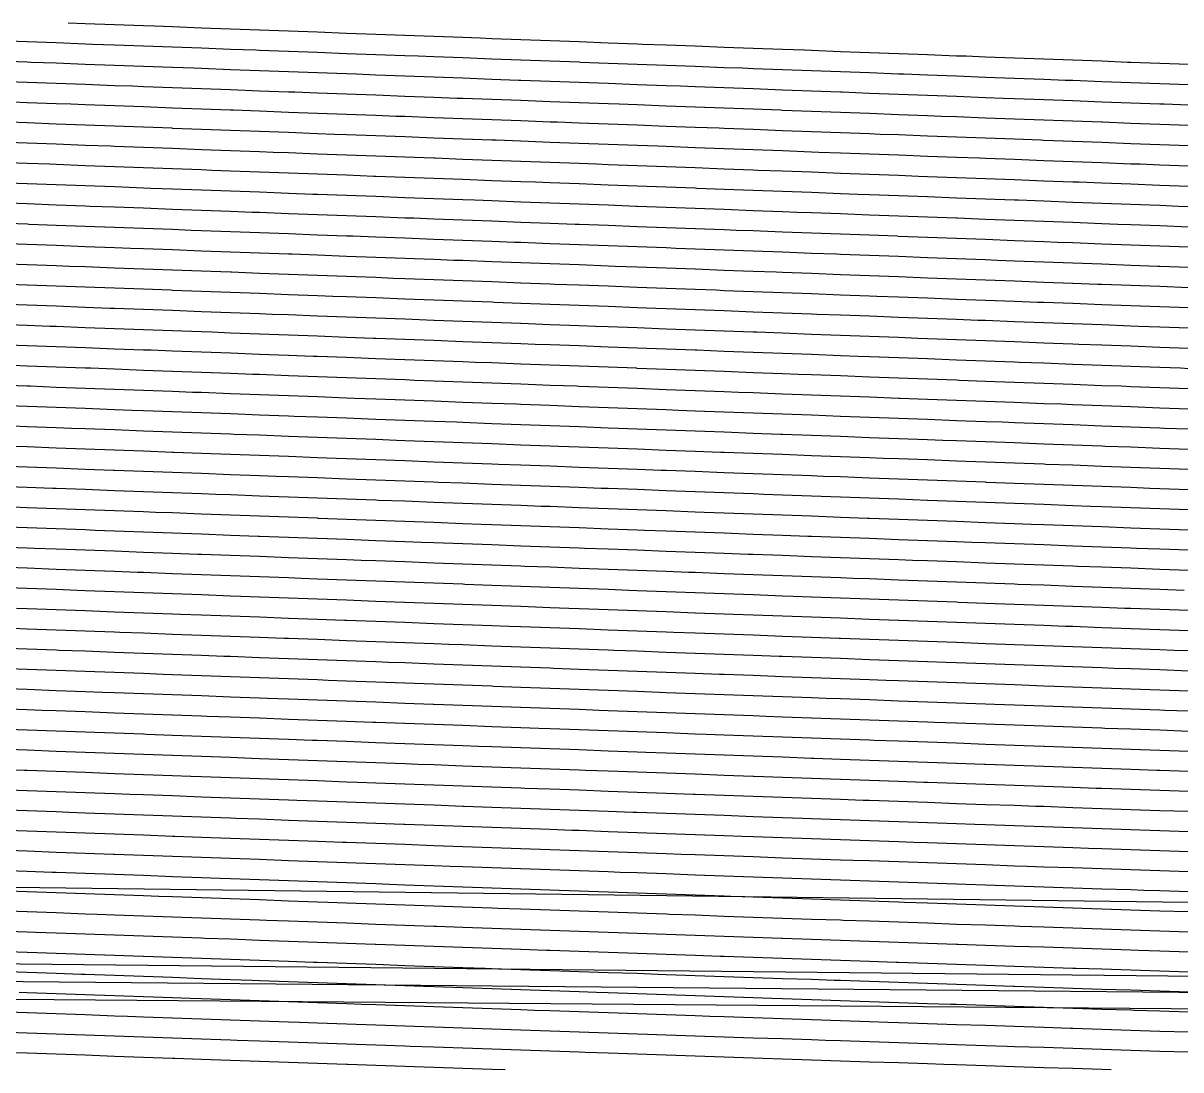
# Model space of a CAD drawing. Header units: metres. Extents: x 228 to 3387, y 31 to 162.
# Drawn here: x 467.9 to 593.9, y 32.7 to 146.7 of the extents above; entities that cross this region are included whole.
import ezdxf

# ---------------------------------------------------------------- set-up
doc = ezdxf.new("R2010")
doc.units = ezdxf.units.M
for name, color, linetype in [('Vs_1000', 7, 'Continuous'), ('Vs_1025', 7, 'Continuous'), ('Vs_1050', 7, 'Continuous'), ('Vs_1075', 7, 'Continuous'), ('Vs_1100', 7, 'Continuous'), ('Vs_1125', 7, 'Continuous'), ('Vs_1150', 7, 'Continuous'), ('Vs_1175', 7, 'Continuous'), ('Vs_1200', 7, 'Continuous'), ('Vs_1225', 7, 'Continuous'), ('Vs_1250', 7, 'Continuous'), ('Vs_1275', 7, 'Continuous'), ('Vs_1300', 7, 'Continuous'), ('Vs_1325', 7, 'Continuous'), ('Vs_1350', 7, 'Continuous'), ('Vs_1375', 7, 'Continuous'), ('Vs_1400', 7, 'Continuous'), ('Vs_1425', 7, 'Continuous'), ('Vs_1450', 7, 'Continuous'), ('Vs_1475', 7, 'Continuous'), ('Vs_1500', 7, 'Continuous'), ('Vs_1525', 7, 'Continuous'), ('Vs_1550', 7, 'Continuous'), ('Vs_1575', 7, 'Continuous'), ('Vs_1600', 7, 'Continuous'), ('Vs_1625', 7, 'Continuous'), ('Vs_1650', 7, 'Continuous'), ('Vs_1675', 7, 'Continuous'), ('Vs_1700', 7, 'Continuous'), ('Vs_1725', 7, 'Continuous'), ('Vs_1750', 7, 'Continuous'), ('Vs_475', 7, 'Continuous'), ('Vs_500', 7, 'Continuous'), ('Vs_525', 7, 'Continuous'), ('Vs_550', 7, 'Continuous'), ('Vs_575', 7, 'Continuous'), ('Vs_600', 7, 'Continuous'), ('Vs_625', 7, 'Continuous'), ('Vs_650', 7, 'Continuous'), ('Vs_675', 7, 'Continuous'), ('Vs_700', 7, 'Continuous'), ('Vs_725', 7, 'Continuous'), ('Vs_750', 7, 'Continuous'), ('Vs_775', 7, 'Continuous'), ('Vs_800', 7, 'Continuous'), ('Vs_825', 7, 'Continuous'), ('Vs_850', 7, 'Continuous'), ('Vs_875', 7, 'Continuous'), ('Vs_900', 7, 'Continuous'), ('Vs_925', 7, 'Continuous'), ('Vs_950', 7, 'Continuous'), ('Vs_975', 7, 'Continuous')]:
    doc.layers.add(name, color=color, linetype=linetype)

msp = doc.modelspace()

# ---------------------------------------------------------------- linework, layer by layer
at = {"layer": 'Vs_1000'}
msp.add_lwpolyline([(594.76, 95.86), (591.6, 95.98), (590.5, 96.02), (588.44, 96.1), (585.28, 96.21), (582.12, 96.33), (578.96, 96.44), (575.79, 96.56), (572.72, 96.67), (572.63, 96.68), (569.47, 96.79), (566.31, 96.91), (563.15, 97.03), (559.98, 97.14), (556.82, 97.26), (554.99, 97.33), (553.66, 97.38), (550.5, 97.49), (547.34, 97.61), (544.18, 97.73), (541.01, 97.84), (537.85, 97.96), (537.3, 97.98), (534.69, 98.08), (531.53, 98.19), (528.37, 98.31), (525.21, 98.43), (522.04, 98.54), (519.61, 98.63), (518.88, 98.66), (515.72, 98.78), (512.56, 98.89), (509.4, 99.01), (506.24, 99.13), (503.07, 99.24), (501.93, 99.29), (499.91, 99.36), (496.75, 99.48), (493.59, 99.59), (490.43, 99.71), (487.26, 99.83), (484.24, 99.94), (484.1, 99.94), (480.94, 100.06), (477.78, 100.18), (474.62, 100.3), (471.46, 100.41), (468.29, 100.53), (466.55, 100.59)], dxfattribs=at)
at = {"layer": 'Vs_1025'}
msp.add_lwpolyline([(594.76, 93.67), (591.6, 93.78), (588.44, 93.9), (585.28, 94.02), (584.06, 94.06), (582.12, 94.13), (578.96, 94.25), (575.79, 94.36), (572.63, 94.48), (569.47, 94.6), (566.31, 94.71), (566.25, 94.71), (563.15, 94.83), (559.98, 94.94), (556.82, 95.06), (553.66, 95.18), (550.5, 95.29), (548.5, 95.37), (547.34, 95.41), (544.18, 95.53), (541.01, 95.64), (537.85, 95.76), (534.69, 95.88), (531.53, 95.99), (530.78, 96.02), (528.37, 96.11), (525.21, 96.23), (522.04, 96.34), (518.88, 96.46), (515.72, 96.58), (513.08, 96.67), (512.56, 96.69), (509.4, 96.81), (506.24, 96.93), (503.07, 97.04), (499.91, 97.16), (496.75, 97.28), (495.38, 97.33), (493.59, 97.39), (490.43, 97.51), (487.26, 97.63), (484.1, 97.74), (480.94, 97.86), (477.78, 97.98), (477.67, 97.98), (474.62, 98.09), (471.46, 98.21), (468.29, 98.33), (465.13, 98.44)], dxfattribs=at)
at = {"layer": 'Vs_1050'}
msp.add_lwpolyline([(594.76, 91.47), (591.6, 91.59), (588.44, 91.7), (585.28, 91.82), (582.12, 91.94), (578.96, 92.05), (577.6, 92.1), (575.79, 92.17), (572.63, 92.28), (569.47, 92.4), (566.31, 92.51), (563.15, 92.63), (559.98, 92.75), (559.77, 92.75), (556.82, 92.86), (553.66, 92.98), (550.5, 93.09), (547.34, 93.21), (544.18, 93.33), (542, 93.41), (541.01, 93.44), (537.85, 93.56), (534.69, 93.68), (531.53, 93.79), (528.37, 93.91), (525.21, 94.03), (524.26, 94.06), (522.04, 94.14), (518.88, 94.26), (515.72, 94.38), (512.56, 94.49), (509.4, 94.61), (506.54, 94.71), (506.24, 94.72), (503.07, 94.84), (499.91, 94.96), (496.75, 95.07), (493.59, 95.19), (490.43, 95.31), (488.82, 95.37), (487.26, 95.42), (484.1, 95.54), (480.94, 95.66), (477.78, 95.77), (474.62, 95.89), (471.46, 96.01), (471.1, 96.02), (468.29, 96.12), (465.13, 96.24)], dxfattribs=at)
at = {"layer": 'Vs_1075'}
msp.add_lwpolyline([(594.76, 89.28), (591.6, 89.4), (589.07, 89.49), (588.44, 89.51), (585.28, 89.63), (582.12, 89.74), (578.96, 89.86), (575.79, 89.97), (572.63, 90.09), (571.13, 90.14), (569.47, 90.2), (566.31, 90.32), (563.15, 90.43), (559.98, 90.55), (556.82, 90.66), (553.66, 90.78), (553.29, 90.79), (550.5, 90.9), (547.34, 91.01), (544.18, 91.13), (541.01, 91.24), (537.85, 91.36), (535.5, 91.45), (534.69, 91.48), (531.53, 91.59), (528.37, 91.71), (525.21, 91.83), (522.04, 91.94), (518.88, 92.06), (517.73, 92.1), (515.72, 92.17), (512.56, 92.29), (509.4, 92.41), (506.24, 92.52), (503.07, 92.64), (499.99, 92.75), (499.91, 92.76), (496.75, 92.87), (493.59, 92.99), (490.43, 93.11), (487.26, 93.22), (484.1, 93.34), (482.25, 93.41), (480.94, 93.46), (477.78, 93.57), (474.62, 93.69), (471.46, 93.8), (468.29, 93.92), (465.13, 94.04)], dxfattribs=at)
at = {"layer": 'Vs_1100'}
msp.add_lwpolyline([(594.76, 87.09), (591.6, 87.2), (588.44, 87.32), (585.28, 87.43), (582.62, 87.53), (582.12, 87.55), (578.96, 87.66), (575.79, 87.78), (572.63, 87.89), (569.47, 88.01), (566.31, 88.12), (564.66, 88.18), (563.15, 88.24), (559.98, 88.35), (556.82, 88.47), (553.66, 88.58), (550.5, 88.7), (547.34, 88.81), (546.79, 88.83), (544.18, 88.93), (541.01, 89.05), (537.85, 89.16), (534.69, 89.28), (531.53, 89.39), (528.98, 89.49), (528.37, 89.51), (525.21, 89.63), (522.04, 89.74), (518.88, 89.86), (515.72, 89.97), (512.56, 90.09), (511.2, 90.14), (509.4, 90.21), (506.24, 90.32), (503.07, 90.44), (499.91, 90.56), (496.75, 90.67), (493.59, 90.79), (493.43, 90.79), (490.43, 90.9), (487.26, 91.02), (484.1, 91.14), (480.94, 91.25), (477.78, 91.37), (475.68, 91.45), (474.62, 91.49), (471.46, 91.6), (468.29, 91.72), (465.13, 91.84)], dxfattribs=at)
at = {"layer": 'Vs_1125'}
msp.add_lwpolyline([(594.26, 84.91), (591.6, 85.01), (588.44, 85.12), (585.28, 85.24), (582.12, 85.35), (578.96, 85.47), (576.15, 85.57), (575.79, 85.58), (572.63, 85.7), (569.47, 85.81), (566.31, 85.93), (563.15, 86.04), (559.98, 86.16), (558.18, 86.22), (556.82, 86.27), (553.66, 86.39), (550.5, 86.5), (547.34, 86.62), (544.18, 86.73), (541.01, 86.85), (540.29, 86.87), (537.85, 86.96), (534.69, 87.08), (531.53, 87.2), (528.37, 87.31), (525.21, 87.43), (522.46, 87.53), (522.04, 87.54), (518.88, 87.66), (515.72, 87.77), (512.56, 87.89), (509.4, 88.01), (506.24, 88.12), (504.65, 88.18), (503.07, 88.24), (499.91, 88.36), (496.75, 88.47), (493.59, 88.59), (490.43, 88.7), (487.26, 88.82), (486.87, 88.83), (484.1, 88.94), (480.94, 89.05), (477.78, 89.17), (474.62, 89.28), (471.46, 89.4), (469.1, 89.49), (468.29, 89.52), (465.13, 89.63)], dxfattribs=at)
at = {"layer": 'Vs_1150'}
msp.add_lwpolyline([(594.76, 82.71), (591.6, 82.82), (588.44, 82.93), (587.79, 82.95), (585.28, 83.04), (582.12, 83.16), (578.96, 83.27), (575.79, 83.39), (572.63, 83.5), (569.67, 83.61), (569.47, 83.62), (566.31, 83.73), (563.15, 83.84), (559.98, 83.96), (556.82, 84.07), (553.66, 84.19), (551.68, 84.26), (550.5, 84.3), (547.34, 84.42), (544.18, 84.53), (541.01, 84.65), (537.85, 84.77), (534.69, 84.88), (533.78, 84.91), (531.53, 85), (528.37, 85.11), (525.21, 85.23), (522.04, 85.34), (518.88, 85.46), (515.92, 85.57), (515.72, 85.58), (512.56, 85.69), (509.4, 85.81), (506.24, 85.92), (503.07, 86.04), (499.91, 86.15), (498.1, 86.22), (496.75, 86.27), (493.59, 86.39), (490.43, 86.5), (487.26, 86.62), (484.1, 86.73), (480.94, 86.85), (480.3, 86.87), (477.78, 86.97), (474.62, 87.08), (471.46, 87.2), (468.29, 87.32), (465.13, 87.43)], dxfattribs=at)
at = {"layer": 'Vs_1175'}
msp.add_lwpolyline([(594.76, 80.51), (591.6, 80.63), (588.44, 80.74), (585.28, 80.85), (582.12, 80.97), (581.31, 80.99), (578.96, 81.08), (575.79, 81.19), (572.63, 81.31), (569.47, 81.42), (566.31, 81.54), (563.18, 81.65), (563.15, 81.65), (559.98, 81.76), (556.82, 81.88), (553.66, 81.99), (550.5, 82.11), (547.34, 82.22), (545.18, 82.3), (544.18, 82.34), (541.01, 82.45), (537.85, 82.57), (534.69, 82.68), (531.53, 82.8), (528.37, 82.91), (527.25, 82.95), (525.21, 83.03), (522.04, 83.15), (518.88, 83.26), (515.72, 83.38), (512.56, 83.49), (509.4, 83.61), (509.38, 83.61), (506.24, 83.72), (503.07, 83.84), (499.91, 83.95), (496.75, 84.07), (493.59, 84.19), (491.54, 84.26), (490.43, 84.3), (487.26, 84.42), (484.1, 84.53), (480.94, 84.65), (477.78, 84.77), (474.62, 84.88), (473.72, 84.91), (471.46, 85), (468.29, 85.11), (465.13, 85.23)], dxfattribs=at)
at = {"layer": 'Vs_1200'}
msp.add_lwpolyline([(594.76, 78.32), (593.14, 78.38), (591.6, 78.44), (588.44, 78.55), (585.28, 78.66), (582.12, 78.77), (578.96, 78.89), (575.79, 79), (574.81, 79.04), (572.63, 79.11), (569.47, 79.23), (566.31, 79.34), (563.15, 79.45), (559.98, 79.57), (556.82, 79.68), (556.68, 79.69), (553.66, 79.8), (550.5, 79.91), (547.34, 80.03), (544.18, 80.14), (541.01, 80.26), (538.66, 80.34), (537.85, 80.37), (534.69, 80.49), (531.53, 80.6), (528.37, 80.72), (525.21, 80.83), (522.04, 80.95), (520.72, 80.99), (518.88, 81.06), (515.72, 81.18), (512.56, 81.29), (509.4, 81.41), (506.24, 81.52), (503.07, 81.64), (502.83, 81.65), (499.91, 81.75), (496.75, 81.87), (493.59, 81.99), (490.43, 82.1), (487.26, 82.22), (484.97, 82.3), (484.1, 82.33), (480.94, 82.45), (477.78, 82.56), (474.62, 82.68), (471.46, 82.8), (468.29, 82.91), (467.13, 82.95)], dxfattribs=at)
at = {"layer": 'Vs_1225'}
msp.add_lwpolyline([(594.76, 76.13), (591.6, 76.25), (588.44, 76.36), (586.63, 76.42), (585.28, 76.47), (582.12, 76.58), (578.96, 76.69), (575.79, 76.81), (572.63, 76.92), (569.47, 77.03), (568.31, 77.08), (566.31, 77.15), (563.15, 77.26), (559.98, 77.37), (556.82, 77.49), (553.66, 77.6), (550.5, 77.72), (550.17, 77.73), (547.34, 77.83), (544.18, 77.95), (541.01, 78.06), (537.85, 78.17), (534.69, 78.29), (532.14, 78.38), (531.53, 78.4), (528.37, 78.52), (525.21, 78.63), (522.04, 78.75), (518.88, 78.86), (515.72, 78.98), (514.18, 79.04), (512.56, 79.09), (509.4, 79.21), (506.24, 79.32), (503.07, 79.44), (499.91, 79.56), (496.75, 79.67), (496.26, 79.69), (493.59, 79.79), (490.43, 79.9), (487.26, 80.02), (484.1, 80.13), (480.94, 80.25), (478.38, 80.34), (477.78, 80.36), (474.62, 80.48), (471.46, 80.6), (468.29, 80.71), (465.13, 80.83)], dxfattribs=at)
at = {"layer": 'Vs_1250'}
msp.add_lwpolyline([(594.76, 73.95), (591.6, 74.06), (588.44, 74.17), (585.28, 74.28), (582.12, 74.39), (580.12, 74.46), (578.96, 74.5), (575.79, 74.62), (572.63, 74.73), (569.47, 74.84), (566.31, 74.95), (563.15, 75.07), (561.8, 75.12), (559.98, 75.18), (556.82, 75.29), (553.66, 75.41), (550.5, 75.52), (547.34, 75.64), (544.18, 75.75), (543.65, 75.77), (541.01, 75.86), (537.85, 75.98), (534.69, 76.09), (531.53, 76.21), (528.37, 76.32), (525.6, 76.42), (525.21, 76.44), (522.04, 76.55), (518.88, 76.67), (515.72, 76.78), (512.56, 76.9), (509.4, 77.01), (507.62, 77.08), (506.24, 77.13), (503.07, 77.24), (499.91, 77.36), (496.75, 77.47), (493.59, 77.59), (490.43, 77.7), (489.69, 77.73), (487.26, 77.82), (484.1, 77.93), (480.94, 78.05), (477.78, 78.16), (474.62, 78.28), (471.79, 78.38), (471.46, 78.39), (468.29, 78.51), (465.13, 78.63)], dxfattribs=at)
at = {"layer": 'Vs_1275'}
msp.add_lwpolyline([(594.76, 71.76), (592.14, 71.85), (591.6, 71.87), (588.44, 71.98), (585.28, 72.09), (582.12, 72.2), (578.96, 72.31), (575.79, 72.42), (573.59, 72.5), (572.63, 72.54), (569.47, 72.65), (566.31, 72.76), (563.15, 72.87), (559.98, 72.99), (556.82, 73.1), (555.28, 73.16), (553.66, 73.21), (550.5, 73.33), (547.34, 73.44), (544.18, 73.55), (541.01, 73.67), (537.85, 73.78), (537.11, 73.81), (534.69, 73.9), (531.53, 74.01), (528.37, 74.12), (525.21, 74.24), (522.04, 74.35), (519.05, 74.46), (518.88, 74.47), (515.72, 74.58), (512.56, 74.7), (509.4, 74.81), (506.24, 74.93), (503.07, 75.04), (501.05, 75.12), (499.91, 75.16), (496.75, 75.27), (493.59, 75.39), (490.43, 75.5), (487.26, 75.62), (484.1, 75.73), (483.1, 75.77), (480.94, 75.85), (477.78, 75.96), (474.62, 76.08), (471.46, 76.19), (468.29, 76.31), (465.19, 76.42)], dxfattribs=at)
at = {"layer": 'Vs_1300'}
msp.add_lwpolyline([(594.76, 69.57), (591.6, 69.68), (588.44, 69.79), (585.59, 69.89), (585.28, 69.9), (582.12, 70.01), (578.96, 70.12), (575.79, 70.23), (572.63, 70.35), (569.47, 70.46), (567.06, 70.54), (566.31, 70.57), (563.15, 70.68), (559.98, 70.79), (556.82, 70.91), (553.66, 71.02), (550.5, 71.13), (548.74, 71.2), (547.34, 71.25), (544.18, 71.36), (541.01, 71.47), (537.85, 71.59), (534.69, 71.7), (531.53, 71.81), (530.56, 71.85), (528.37, 71.93), (525.21, 72.04), (522.04, 72.16), (518.88, 72.27), (515.72, 72.39), (512.56, 72.5), (512.48, 72.5), (509.4, 72.61), (506.24, 72.73), (503.07, 72.84), (499.91, 72.96), (496.75, 73.07), (494.47, 73.16), (493.59, 73.19), (490.43, 73.3), (487.26, 73.42), (484.1, 73.53), (480.94, 73.65), (477.78, 73.76), (476.5, 73.81), (474.62, 73.88), (471.46, 73.99), (468.29, 74.11), (465.13, 74.22)], dxfattribs=at)
at = {"layer": 'Vs_1325'}
msp.add_lwpolyline([(594.76, 67.38), (591.6, 67.49), (588.44, 67.6), (585.28, 67.71), (582.12, 67.82), (579.04, 67.93), (578.96, 67.93), (575.79, 68.04), (572.63, 68.15), (569.47, 68.27), (566.31, 68.38), (563.15, 68.49), (560.51, 68.58), (559.98, 68.6), (556.82, 68.71), (553.66, 68.83), (550.5, 68.94), (547.34, 69.05), (544.18, 69.17), (542.19, 69.24), (541.01, 69.28), (537.85, 69.39), (534.69, 69.51), (531.53, 69.62), (528.37, 69.73), (525.21, 69.85), (524, 69.89), (522.04, 69.96), (518.88, 70.07), (515.72, 70.19), (512.56, 70.3), (509.4, 70.42), (506.24, 70.53), (505.91, 70.54), (503.07, 70.65), (499.91, 70.76), (496.75, 70.87), (493.59, 70.99), (490.43, 71.1), (487.88, 71.2), (487.26, 71.22), (484.1, 71.33), (480.94, 71.45), (477.78, 71.56), (474.62, 71.68), (471.46, 71.79), (469.89, 71.85), (468.29, 71.91), (465.13, 72.02)], dxfattribs=at)
at = {"layer": 'Vs_1350'}
msp.add_lwpolyline([(594.76, 65.2), (591.6, 65.31), (591.27, 65.32), (588.44, 65.41), (585.28, 65.52), (582.12, 65.63), (578.96, 65.74), (575.79, 65.85), (572.63, 65.96), (572.47, 65.97), (569.47, 66.08), (566.31, 66.19), (563.15, 66.3), (559.98, 66.41), (556.82, 66.52), (553.96, 66.62), (553.66, 66.63), (550.5, 66.75), (547.34, 66.86), (544.18, 66.97), (541.01, 67.08), (537.85, 67.2), (535.63, 67.28), (534.69, 67.31), (531.53, 67.42), (528.37, 67.54), (525.21, 67.65), (522.04, 67.76), (518.88, 67.88), (517.43, 67.93), (515.72, 67.99), (512.56, 68.11), (509.4, 68.22), (506.24, 68.33), (503.07, 68.45), (499.91, 68.56), (499.32, 68.58), (496.75, 68.68), (493.59, 68.79), (490.43, 68.9), (487.26, 69.02), (484.1, 69.13), (481.27, 69.24), (480.94, 69.25), (477.78, 69.36), (474.62, 69.48), (471.46, 69.59), (468.29, 69.71), (465.13, 69.82)], dxfattribs=at)
at = {"layer": 'Vs_1375'}
msp.add_lwpolyline([(594.76, 63.01), (591.6, 63.12), (588.44, 63.23), (585.28, 63.34), (584.67, 63.36), (582.12, 63.44), (578.96, 63.55), (575.79, 63.66), (572.63, 63.77), (569.47, 63.88), (566.31, 64), (565.9, 64.01), (563.15, 64.11), (559.98, 64.22), (556.82, 64.33), (553.66, 64.44), (550.5, 64.55), (547.39, 64.66), (547.34, 64.67), (544.18, 64.78), (541.01, 64.89), (537.85, 65), (534.69, 65.12), (531.53, 65.23), (529.06, 65.32), (528.37, 65.34), (525.21, 65.45), (522.04, 65.57), (518.88, 65.68), (515.72, 65.79), (512.56, 65.91), (510.84, 65.97), (509.4, 66.02), (506.24, 66.14), (503.07, 66.25), (499.91, 66.36), (496.75, 66.48), (493.59, 66.59), (492.72, 66.62), (490.43, 66.71), (487.26, 66.82), (484.1, 66.93), (480.94, 67.05), (477.78, 67.16), (474.65, 67.28), (474.62, 67.28), (471.46, 67.39), (468.29, 67.51), (465.13, 67.62)], dxfattribs=at)
at = {"layer": 'Vs_1400'}
msp.add_lwpolyline([(594.76, 60.83), (591.6, 60.93), (588.44, 61.04), (585.28, 61.15), (582.12, 61.26), (578.96, 61.37), (578.06, 61.4), (575.79, 61.48), (572.63, 61.58), (569.47, 61.69), (566.31, 61.81), (563.15, 61.92), (559.98, 62.03), (559.31, 62.05), (556.82, 62.14), (553.66, 62.25), (550.5, 62.36), (547.34, 62.47), (544.18, 62.58), (541.01, 62.7), (540.81, 62.7), (537.85, 62.81), (534.69, 62.92), (531.53, 63.03), (528.37, 63.15), (525.21, 63.26), (522.47, 63.36), (522.04, 63.37), (518.88, 63.48), (515.72, 63.6), (512.56, 63.71), (509.4, 63.82), (506.24, 63.94), (504.24, 64.01), (503.07, 64.05), (499.91, 64.17), (496.75, 64.28), (493.59, 64.39), (490.43, 64.51), (487.26, 64.62), (486.1, 64.66), (484.1, 64.74), (480.94, 64.85), (477.78, 64.96), (474.62, 65.08), (471.46, 65.19), (468.29, 65.31), (468.01, 65.32), (465.13, 65.42)], dxfattribs=at)
at = {"layer": 'Vs_1425'}
msp.add_lwpolyline([(594.76, 58.64), (591.6, 58.75), (590.51, 58.78), (588.44, 58.85), (585.28, 58.96), (582.12, 59.07), (578.96, 59.18), (575.79, 59.29), (572.63, 59.4), (571.44, 59.44), (569.47, 59.51), (566.31, 59.62), (563.15, 59.73), (559.98, 59.84), (556.82, 59.95), (553.66, 60.06), (552.71, 60.09), (550.5, 60.17), (547.34, 60.28), (544.18, 60.39), (541.01, 60.5), (537.85, 60.61), (534.69, 60.73), (534.21, 60.74), (531.53, 60.84), (528.37, 60.95), (525.21, 61.06), (522.04, 61.18), (518.88, 61.29), (515.86, 61.4), (515.72, 61.4), (512.56, 61.52), (509.4, 61.63), (506.24, 61.74), (503.07, 61.85), (499.91, 61.97), (497.63, 62.05), (496.75, 62.08), (493.59, 62.2), (490.43, 62.31), (487.26, 62.42), (484.1, 62.54), (480.94, 62.65), (479.47, 62.7), (477.78, 62.76), (474.62, 62.88), (471.46, 62.99), (468.29, 63.11), (465.13, 63.22)], dxfattribs=at)
at = {"layer": 'Vs_1450'}
msp.add_lwpolyline([(594.76, 56.46), (591.6, 56.56), (588.44, 56.67), (585.28, 56.78), (583.84, 56.82), (582.12, 56.88), (578.96, 56.99), (575.79, 57.1), (572.63, 57.21), (569.47, 57.32), (566.31, 57.43), (564.82, 57.48), (563.15, 57.54), (559.98, 57.65), (556.82, 57.76), (553.66, 57.87), (550.5, 57.98), (547.34, 58.09), (546.1, 58.13), (544.18, 58.2), (541.01, 58.31), (537.85, 58.42), (534.69, 58.53), (531.53, 58.64), (528.37, 58.76), (527.6, 58.78), (525.21, 58.87), (522.04, 58.98), (518.88, 59.09), (515.72, 59.21), (512.56, 59.32), (509.4, 59.43), (509.25, 59.44), (506.24, 59.54), (503.07, 59.66), (499.91, 59.77), (496.75, 59.88), (493.59, 60), (491, 60.09), (490.43, 60.11), (487.26, 60.22), (484.1, 60.34), (480.94, 60.45), (477.78, 60.57), (474.62, 60.68), (472.82, 60.74), (471.46, 60.79), (468.29, 60.91), (465.13, 61.02)], dxfattribs=at)
at = {"layer": 'Vs_1475'}
msp.add_lwpolyline([(594.76, 54.27), (591.6, 54.38), (588.44, 54.48), (585.28, 54.59), (582.12, 54.7), (578.96, 54.8), (577.17, 54.86), (575.79, 54.91), (572.63, 55.02), (569.47, 55.13), (566.31, 55.24), (563.15, 55.35), (559.98, 55.46), (558.18, 55.52), (556.82, 55.56), (553.66, 55.67), (550.5, 55.78), (547.34, 55.9), (544.18, 56.01), (541.01, 56.12), (539.48, 56.17), (537.85, 56.23), (534.69, 56.34), (531.53, 56.45), (528.37, 56.56), (525.21, 56.67), (522.04, 56.79), (520.98, 56.82), (518.88, 56.9), (515.72, 57.01), (512.56, 57.12), (509.4, 57.24), (506.24, 57.35), (503.07, 57.46), (502.62, 57.48), (499.91, 57.57), (496.75, 57.69), (493.59, 57.8), (490.43, 57.91), (487.26, 58.03), (484.35, 58.13), (484.1, 58.14), (480.94, 58.25), (477.78, 58.37), (474.62, 58.48), (471.46, 58.59), (468.29, 58.71), (466.15, 58.78)], dxfattribs=at)
at = {"layer": 'Vs_1500'}
msp.add_lwpolyline([(594.76, 52.09), (591.6, 52.19), (589.85, 52.25), (588.44, 52.3), (585.28, 52.4), (582.12, 52.51), (578.96, 52.62), (575.79, 52.72), (572.63, 52.83), (570.49, 52.9), (569.47, 52.94), (566.31, 53.05), (563.15, 53.16), (559.98, 53.27), (556.82, 53.37), (553.66, 53.48), (551.54, 53.56), (550.5, 53.59), (547.34, 53.7), (544.18, 53.81), (541.01, 53.92), (537.85, 54.04), (534.69, 54.15), (532.85, 54.21), (531.53, 54.26), (528.37, 54.37), (525.21, 54.48), (522.04, 54.59), (518.88, 54.7), (515.72, 54.82), (514.34, 54.86), (512.56, 54.93), (509.4, 55.04), (506.24, 55.15), (503.07, 55.26), (499.91, 55.38), (496.75, 55.49), (495.97, 55.52), (493.59, 55.6), (490.43, 55.72), (487.26, 55.83), (484.1, 55.94), (480.94, 56.05), (477.78, 56.17), (477.69, 56.17), (474.62, 56.28), (471.46, 56.39), (468.29, 56.51), (465.13, 56.62)], dxfattribs=at)
at = {"layer": 'Vs_1525'}
msp.add_lwpolyline([(594.76, 49.91), (591.6, 50.01), (588.44, 50.11), (585.28, 50.22), (583.11, 50.29), (582.12, 50.32), (578.96, 50.43), (575.79, 50.54), (572.63, 50.64), (569.47, 50.75), (566.31, 50.86), (563.81, 50.94), (563.15, 50.97), (559.98, 51.08), (556.82, 51.18), (553.66, 51.29), (550.5, 51.4), (547.34, 51.51), (544.88, 51.6), (544.18, 51.62), (541.01, 51.73), (537.85, 51.84), (534.69, 51.95), (531.53, 52.06), (528.37, 52.18), (526.2, 52.25), (525.21, 52.29), (522.04, 52.4), (518.88, 52.51), (515.72, 52.62), (512.56, 52.73), (509.4, 52.84), (507.69, 52.9), (506.24, 52.96), (503.07, 53.07), (499.91, 53.18), (496.75, 53.29), (493.59, 53.41), (490.43, 53.52), (489.3, 53.56), (487.26, 53.63), (484.1, 53.74), (480.94, 53.86), (477.78, 53.97), (474.62, 54.08), (471.46, 54.19), (471, 54.21), (468.29, 54.31), (465.13, 54.42)], dxfattribs=at)
at = {"layer": 'Vs_1550'}
msp.add_lwpolyline([(594.76, 47.72), (591.6, 47.83), (588.44, 47.93), (585.28, 48.03), (582.12, 48.14), (578.96, 48.24), (576.37, 48.33), (575.79, 48.35), (572.63, 48.46), (569.47, 48.56), (566.31, 48.67), (563.15, 48.78), (559.98, 48.89), (557.12, 48.98), (556.82, 49), (553.66, 49.1), (550.5, 49.21), (547.34, 49.32), (544.18, 49.43), (541.01, 49.54), (538.22, 49.64), (537.85, 49.65), (534.69, 49.76), (531.53, 49.87), (528.37, 49.98), (525.21, 50.09), (522.04, 50.2), (519.54, 50.29), (518.88, 50.31), (515.72, 50.43), (512.56, 50.54), (509.4, 50.65), (506.24, 50.76), (503.07, 50.87), (501.02, 50.94), (499.91, 50.98), (496.75, 51.1), (493.59, 51.21), (490.43, 51.32), (487.26, 51.43), (484.1, 51.55), (482.62, 51.6), (480.94, 51.66), (477.78, 51.77), (474.62, 51.88), (471.46, 52), (468.29, 52.11), (465.13, 52.22)], dxfattribs=at)
at = {"layer": 'Vs_1575'}
msp.add_lwpolyline([(594.76, 45.54), (591.6, 45.64), (589.28, 45.72), (588.44, 45.75), (585.28, 45.85), (582.12, 45.95), (578.96, 46.06), (575.79, 46.16), (572.63, 46.27), (569.62, 46.37), (569.47, 46.38), (566.31, 46.48), (563.15, 46.59), (559.98, 46.7), (556.82, 46.81), (553.66, 46.91), (550.5, 47.02), (550.43, 47.03), (547.34, 47.13), (544.18, 47.24), (541.01, 47.35), (537.85, 47.46), (534.69, 47.57), (531.54, 47.68), (531.53, 47.68), (528.37, 47.79), (525.21, 47.9), (522.04, 48.01), (518.88, 48.12), (515.72, 48.23), (512.86, 48.33), (512.56, 48.34), (509.4, 48.45), (506.24, 48.56), (503.07, 48.68), (499.91, 48.79), (496.75, 48.9), (494.34, 48.98), (493.59, 49.01), (490.43, 49.12), (487.26, 49.24), (484.1, 49.35), (480.94, 49.46), (477.78, 49.57), (475.92, 49.64), (474.62, 49.68), (471.46, 49.8), (468.29, 49.91), (465.13, 50.02)], dxfattribs=at)
at = {"layer": 'Vs_1600'}
for points in [[(228, 55.65), (1154.75, 43.81)], [(594.76, 43.36), (591.6, 43.46), (588.44, 43.56), (585.28, 43.67), (582.46, 43.76), (582.12, 43.77), (578.96, 43.87), (575.79, 43.98), (572.63, 44.08), (569.47, 44.19), (566.31, 44.3), (563.15, 44.4), (562.88, 44.41), (559.98, 44.51), (556.82, 44.62), (553.66, 44.72), (550.5, 44.83), (547.34, 44.94), (544.18, 45.05), (543.72, 45.07), (541.01, 45.16), (537.85, 45.27), (534.69, 45.38), (531.53, 45.49), (528.37, 45.6), (525.21, 45.71), (524.84, 45.72), (522.04, 45.82), (518.88, 45.93), (515.72, 46.04), (512.56, 46.15), (509.4, 46.26), (506.24, 46.37), (506.17, 46.37), (503.07, 46.48), (499.91, 46.59), (496.75, 46.7), (493.59, 46.81), (490.43, 46.93), (487.64, 47.03), (487.26, 47.04), (484.1, 47.15), (480.94, 47.26), (477.78, 47.37), (474.62, 47.49), (471.46, 47.6), (469.2, 47.68), (468.29, 47.71), (465.13, 47.82)]]:
    msp.add_lwpolyline(points, dxfattribs=at)
at = {"layer": 'Vs_1625'}
msp.add_lwpolyline([(594.76, 41.18), (591.6, 41.28), (588.44, 41.38), (585.28, 41.48), (582.12, 41.59), (578.96, 41.69), (575.79, 41.79), (575.64, 41.8), (572.63, 41.9), (569.47, 42), (566.31, 42.11), (563.15, 42.22), (559.98, 42.32), (556.82, 42.43), (556.13, 42.45), (553.66, 42.54), (550.5, 42.64), (547.34, 42.75), (544.18, 42.86), (541.01, 42.97), (537.85, 43.08), (537, 43.11), (534.69, 43.19), (531.53, 43.29), (528.37, 43.4), (525.21, 43.51), (522.04, 43.62), (518.88, 43.73), (518.14, 43.76), (515.72, 43.84), (512.56, 43.95), (509.4, 44.06), (506.24, 44.17), (503.07, 44.29), (499.91, 44.4), (499.46, 44.41), (496.75, 44.51), (493.59, 44.62), (490.43, 44.73), (487.26, 44.84), (484.1, 44.95), (480.94, 45.06), (480.91, 45.07), (477.78, 45.18), (474.62, 45.29), (471.46, 45.4), (468.29, 45.51), (465.13, 45.62)], dxfattribs=at)
at = {"layer": 'Vs_1650'}
msp.add_lwpolyline([(594.76, 39), (591.6, 39.1), (588.79, 39.19), (588.44, 39.2), (585.28, 39.3), (582.12, 39.4), (578.96, 39.51), (575.79, 39.61), (572.63, 39.71), (569.47, 39.82), (568.82, 39.84), (566.31, 39.92), (563.15, 40.03), (559.98, 40.13), (556.82, 40.24), (553.66, 40.35), (550.5, 40.45), (549.37, 40.49), (547.34, 40.56), (544.18, 40.67), (541.01, 40.78), (537.85, 40.89), (534.69, 40.99), (531.53, 41.1), (530.27, 41.15), (528.37, 41.21), (525.21, 41.32), (522.04, 41.43), (518.88, 41.54), (515.72, 41.65), (512.56, 41.76), (511.42, 41.8), (509.4, 41.87), (506.24, 41.98), (503.07, 42.09), (499.91, 42.2), (496.75, 42.31), (493.59, 42.42), (492.73, 42.45), (490.43, 42.53), (487.26, 42.64), (484.1, 42.76), (480.94, 42.87), (477.78, 42.98), (474.62, 43.09), (474.17, 43.11), (471.46, 43.2), (468.29, 43.31), (465.13, 43.42)], dxfattribs=at)
at = {"layer": 'Vs_1675'}
msp.add_lwpolyline([(594.76, 36.81), (591.6, 36.91), (588.44, 37.01), (585.28, 37.12), (582.12, 37.22), (581.88, 37.23), (578.96, 37.32), (575.79, 37.42), (572.63, 37.53), (569.47, 37.63), (566.31, 37.74), (563.15, 37.84), (562, 37.88), (559.98, 37.95), (556.82, 38.05), (553.66, 38.16), (550.5, 38.27), (547.34, 38.37), (544.18, 38.48), (542.6, 38.53), (541.01, 38.59), (537.85, 38.69), (534.69, 38.8), (531.53, 38.91), (528.37, 39.02), (525.21, 39.13), (523.53, 39.19), (522.04, 39.24), (518.88, 39.35), (515.72, 39.46), (512.56, 39.57), (509.4, 39.67), (506.24, 39.78), (504.68, 39.84), (503.07, 39.9), (499.91, 40.01), (496.75, 40.12), (493.59, 40.23), (490.43, 40.34), (487.26, 40.45), (485.99, 40.49), (484.1, 40.56), (480.94, 40.67), (477.78, 40.78), (474.62, 40.89), (471.46, 41), (468.29, 41.11), (467.41, 41.15)], dxfattribs=at)
at = {"layer": 'Vs_1700'}
for points in [[(228, 46.77), (1245.04, 36.13)], [(594.76, 34.63), (591.6, 34.73), (588.44, 34.83), (585.28, 34.93), (582.12, 35.04), (578.96, 35.14), (575.79, 35.24), (574.97, 35.27), (572.63, 35.34), (569.47, 35.45), (566.31, 35.55), (563.15, 35.65), (559.98, 35.76), (556.82, 35.86), (555.19, 35.92), (553.66, 35.97), (550.5, 36.08), (547.34, 36.18), (544.18, 36.29), (541.01, 36.4), (537.85, 36.5), (535.83, 36.57), (534.69, 36.61), (531.53, 36.72), (528.37, 36.83), (525.21, 36.94), (522.04, 37.04), (518.88, 37.15), (516.77, 37.23), (515.72, 37.26), (512.56, 37.37), (509.4, 37.48), (506.24, 37.59), (503.07, 37.7), (499.91, 37.81), (497.92, 37.88), (496.75, 37.92), (493.59, 38.03), (490.43, 38.14), (487.26, 38.25), (484.1, 38.36), (480.94, 38.47), (479.22, 38.53), (477.78, 38.58), (474.62, 38.69), (471.46, 38.81), (468.29, 38.92), (465.13, 39.03)]]:
    msp.add_lwpolyline(points, dxfattribs=at)
at = {"layer": 'Vs_1725'}
for points in [[(228, 44.54), (1301.34, 34.63)], [(586.3, 32.72), (585.28, 32.75), (582.12, 32.85), (578.96, 32.95), (575.79, 33.06), (572.63, 33.16), (569.47, 33.26), (568.08, 33.31), (566.31, 33.36), (563.15, 33.47), (559.98, 33.57), (556.82, 33.68), (553.66, 33.78), (550.5, 33.89), (548.36, 33.96), (547.34, 33.99), (544.18, 34.1), (541.01, 34.21), (537.85, 34.31), (534.69, 34.42), (531.53, 34.53), (529.04, 34.61), (528.37, 34.64), (525.21, 34.74), (522.04, 34.85), (518.88, 34.96), (515.72, 35.07), (512.56, 35.18), (510, 35.27), (509.4, 35.29), (506.24, 35.4), (503.07, 35.51), (499.91, 35.62), (496.75, 35.72), (493.59, 35.83), (491.15, 35.92), (490.43, 35.94), (487.26, 36.05), (484.1, 36.17), (480.94, 36.28), (477.78, 36.39), (474.62, 36.5), (472.43, 36.57), (471.46, 36.61), (468.29, 36.72), (465.13, 36.83)]]:
    msp.add_lwpolyline(points, dxfattribs=at)
at = {"layer": 'Vs_1750'}
for points in [[(228, 42.32), (1376.52, 33.09)], [(520.32, 32.72), (518.88, 32.77), (515.72, 32.88), (512.56, 32.98), (509.4, 33.09), (506.24, 33.2), (503.21, 33.31), (503.07, 33.31), (499.91, 33.42), (496.75, 33.53), (493.59, 33.64), (490.43, 33.75), (487.26, 33.86), (484.35, 33.96), (484.1, 33.97), (480.94, 34.08), (477.78, 34.19), (474.62, 34.3), (471.46, 34.41), (468.29, 34.52), (465.63, 34.61)]]:
    msp.add_lwpolyline(points, dxfattribs=at)
at = {"layer": 'Vs_475'}
msp.add_lwpolyline([(594.76, 142.15), (591.6, 142.27), (588.44, 142.39), (588.09, 142.4), (585.28, 142.51), (582.12, 142.62), (578.96, 142.74), (575.79, 142.86), (572.63, 142.98), (570.51, 143.06), (569.47, 143.09), (566.31, 143.21), (563.15, 143.33), (559.98, 143.45), (556.82, 143.56), (553.66, 143.68), (552.91, 143.71), (550.5, 143.8), (547.34, 143.92), (544.18, 144.03), (541.01, 144.15), (537.85, 144.27), (535.28, 144.36), (534.69, 144.38), (531.53, 144.5), (528.37, 144.62), (525.21, 144.73), (522.04, 144.85), (518.88, 144.97), (517.61, 145.02), (515.72, 145.09), (512.56, 145.2), (509.4, 145.32), (506.24, 145.44), (503.07, 145.55), (499.91, 145.67), (499.91, 145.67), (496.75, 145.78), (493.59, 145.9), (490.43, 146.02), (487.26, 146.13), (484.1, 146.25), (482.15, 146.32), (480.94, 146.37), (477.78, 146.48), (474.62, 146.6), (472.77, 146.67)], dxfattribs=at)
at = {"layer": 'Vs_500'}
msp.add_lwpolyline([(594.76, 139.94), (591.6, 140.06), (588.44, 140.18), (585.28, 140.29), (582.12, 140.41), (581.3, 140.44), (578.96, 140.53), (575.79, 140.65), (572.63, 140.76), (569.47, 140.88), (566.31, 141), (563.74, 141.1), (563.15, 141.12), (559.98, 141.24), (556.82, 141.35), (553.66, 141.47), (550.5, 141.59), (547.34, 141.7), (546.16, 141.75), (544.18, 141.82), (541.01, 141.94), (537.85, 142.06), (534.69, 142.17), (531.53, 142.29), (528.54, 142.4), (528.37, 142.41), (525.21, 142.53), (522.04, 142.64), (518.88, 142.76), (515.72, 142.88), (512.56, 142.99), (510.87, 143.06), (509.4, 143.11), (506.24, 143.23), (503.07, 143.34), (499.91, 143.46), (496.75, 143.58), (493.59, 143.69), (493.17, 143.71), (490.43, 143.81), (487.26, 143.93), (484.1, 144.04), (480.94, 144.16), (477.78, 144.27), (475.41, 144.36), (474.62, 144.39), (471.46, 144.51), (468.29, 144.62), (465.13, 144.74)], dxfattribs=at)
at = {"layer": 'Vs_525'}
msp.add_lwpolyline([(594.76, 137.73), (592.07, 137.83), (591.6, 137.85), (588.44, 137.96), (585.28, 138.08), (582.12, 138.2), (578.96, 138.32), (575.79, 138.44), (574.55, 138.48), (572.63, 138.55), (569.47, 138.67), (566.31, 138.79), (563.15, 138.91), (559.98, 139.02), (557.01, 139.14), (556.82, 139.14), (553.66, 139.26), (550.5, 139.38), (547.34, 139.5), (544.18, 139.61), (541.01, 139.73), (539.43, 139.79), (537.85, 139.85), (534.69, 139.96), (531.53, 140.08), (528.37, 140.2), (525.21, 140.32), (522.04, 140.43), (521.81, 140.44), (518.88, 140.55), (515.72, 140.67), (512.56, 140.78), (509.4, 140.9), (506.24, 141.02), (504.15, 141.1), (503.07, 141.14), (499.91, 141.25), (496.75, 141.37), (493.59, 141.49), (490.43, 141.6), (487.26, 141.72), (486.44, 141.75), (484.1, 141.84), (480.94, 141.95), (477.78, 142.07), (474.62, 142.18), (471.46, 142.3), (468.69, 142.4), (468.29, 142.42), (465.13, 142.53)], dxfattribs=at)
at = {"layer": 'Vs_550'}
msp.add_lwpolyline([(594.76, 135.52), (591.6, 135.64), (588.44, 135.75), (585.34, 135.87), (585.28, 135.87), (582.12, 135.99), (578.96, 136.11), (575.79, 136.23), (572.63, 136.34), (569.47, 136.46), (567.84, 136.52), (566.31, 136.58), (563.15, 136.7), (559.98, 136.82), (556.82, 136.93), (553.66, 137.05), (550.5, 137.17), (550.3, 137.18), (547.34, 137.29), (544.18, 137.4), (541.01, 137.52), (537.85, 137.64), (534.69, 137.76), (532.72, 137.83), (531.53, 137.87), (528.37, 137.99), (525.21, 138.11), (522.04, 138.23), (518.88, 138.34), (515.72, 138.46), (515.1, 138.48), (512.56, 138.58), (509.4, 138.69), (506.24, 138.81), (503.07, 138.93), (499.91, 139.04), (497.44, 139.14), (496.75, 139.16), (493.59, 139.28), (490.43, 139.39), (487.26, 139.51), (484.1, 139.63), (480.94, 139.74), (479.74, 139.79), (477.78, 139.86), (474.62, 139.98), (471.46, 140.09), (468.29, 140.21), (465.13, 140.33)], dxfattribs=at)
at = {"layer": 'Vs_575'}
msp.add_lwpolyline([(594.76, 133.31), (591.6, 133.43), (588.44, 133.54), (585.28, 133.66), (582.12, 133.78), (578.96, 133.9), (578.65, 133.91), (575.79, 134.02), (572.63, 134.13), (569.47, 134.25), (566.31, 134.37), (563.15, 134.49), (561.15, 134.56), (559.98, 134.61), (556.82, 134.72), (553.66, 134.84), (550.5, 134.96), (547.34, 135.08), (544.18, 135.19), (543.61, 135.22), (541.01, 135.31), (537.85, 135.43), (534.69, 135.55), (531.53, 135.67), (528.37, 135.78), (526.03, 135.87), (525.21, 135.9), (522.04, 136.02), (518.88, 136.13), (515.72, 136.25), (512.56, 136.37), (509.4, 136.49), (508.41, 136.52), (506.24, 136.6), (503.07, 136.72), (499.91, 136.84), (496.75, 136.95), (493.59, 137.07), (490.75, 137.18), (490.43, 137.19), (487.26, 137.3), (484.1, 137.42), (480.94, 137.54), (477.78, 137.65), (474.62, 137.77), (473.04, 137.83), (471.46, 137.89), (468.29, 138), (465.13, 138.12)], dxfattribs=at)
at = {"layer": 'Vs_600'}
msp.add_lwpolyline([(594.76, 131.1), (591.6, 131.22), (589.45, 131.3), (588.44, 131.33), (585.28, 131.45), (582.12, 131.57), (578.96, 131.69), (575.79, 131.81), (572.63, 131.93), (571.98, 131.95), (569.47, 132.04), (566.31, 132.16), (563.15, 132.28), (559.98, 132.4), (556.82, 132.52), (554.48, 132.6), (553.66, 132.63), (550.5, 132.75), (547.34, 132.87), (544.18, 132.99), (541.01, 133.1), (537.85, 133.22), (536.94, 133.26), (534.69, 133.34), (531.53, 133.46), (528.37, 133.57), (525.21, 133.69), (522.04, 133.81), (519.36, 133.91), (518.88, 133.93), (515.72, 134.04), (512.56, 134.16), (509.4, 134.28), (506.24, 134.4), (503.07, 134.51), (501.73, 134.56), (499.91, 134.63), (496.75, 134.75), (493.59, 134.86), (490.43, 134.98), (487.26, 135.1), (484.1, 135.21), (484.07, 135.22), (480.94, 135.33), (477.78, 135.45), (474.62, 135.56), (471.46, 135.68), (468.29, 135.8), (466.36, 135.87)], dxfattribs=at)
at = {"layer": 'Vs_625'}
msp.add_lwpolyline([(594.76, 128.89), (591.6, 129.01), (588.44, 129.13), (585.28, 129.24), (582.81, 129.34), (582.12, 129.36), (578.96, 129.48), (575.79, 129.6), (572.63, 129.72), (569.47, 129.84), (566.31, 129.95), (565.34, 129.99), (563.15, 130.07), (559.98, 130.19), (556.82, 130.31), (553.66, 130.43), (550.5, 130.54), (547.83, 130.64), (547.34, 130.66), (544.18, 130.78), (541.01, 130.9), (537.85, 131.01), (534.69, 131.13), (531.53, 131.25), (530.28, 131.3), (528.37, 131.37), (525.21, 131.49), (522.04, 131.6), (518.88, 131.72), (515.72, 131.84), (512.69, 131.95), (512.56, 131.95), (509.4, 132.07), (506.24, 132.19), (503.07, 132.31), (499.91, 132.42), (496.75, 132.54), (495.06, 132.6), (493.59, 132.66), (490.43, 132.77), (487.26, 132.89), (484.1, 133.01), (480.94, 133.13), (477.78, 133.24), (477.39, 133.26), (474.62, 133.36), (471.46, 133.48), (468.29, 133.59), (465.13, 133.71)], dxfattribs=at)
at = {"layer": 'Vs_650'}
msp.add_lwpolyline([(594.76, 126.68), (593.64, 126.72), (591.6, 126.8), (588.44, 126.92), (585.28, 127.04), (582.12, 127.15), (578.96, 127.27), (576.19, 127.38), (575.79, 127.39), (572.63, 127.51), (569.47, 127.63), (566.31, 127.75), (563.15, 127.86), (559.98, 127.98), (558.71, 128.03), (556.82, 128.1), (553.66, 128.22), (550.5, 128.34), (547.34, 128.45), (544.18, 128.57), (541.19, 128.68), (541.01, 128.69), (537.85, 128.81), (534.69, 128.93), (531.53, 129.04), (528.37, 129.16), (525.21, 129.28), (523.64, 129.34), (522.04, 129.4), (518.88, 129.51), (515.72, 129.63), (512.56, 129.75), (509.4, 129.87), (506.24, 129.98), (506.04, 129.99), (503.07, 130.1), (499.91, 130.22), (496.75, 130.33), (493.59, 130.45), (490.43, 130.57), (488.41, 130.64), (487.26, 130.69), (484.1, 130.8), (480.94, 130.92), (477.78, 131.04), (474.62, 131.15), (471.46, 131.27), (470.73, 131.3), (468.29, 131.39), (465.13, 131.5)], dxfattribs=at)
at = {"layer": 'Vs_675'}
msp.add_lwpolyline([(594.76, 124.47), (591.6, 124.59), (588.44, 124.71), (587.04, 124.76), (585.28, 124.83), (582.12, 124.95), (578.96, 125.07), (575.79, 125.18), (572.63, 125.3), (569.58, 125.42), (569.47, 125.42), (566.31, 125.54), (563.15, 125.66), (559.98, 125.78), (556.82, 125.89), (553.66, 126.01), (552.09, 126.07), (550.5, 126.13), (547.34, 126.25), (544.18, 126.37), (541.01, 126.48), (537.85, 126.6), (534.69, 126.72), (534.57, 126.72), (531.53, 126.84), (528.37, 126.95), (525.21, 127.07), (522.04, 127.19), (518.88, 127.31), (517, 127.38), (515.72, 127.42), (512.56, 127.54), (509.4, 127.66), (506.24, 127.78), (503.07, 127.89), (499.91, 128.01), (499.4, 128.03), (496.75, 128.13), (493.59, 128.25), (490.43, 128.36), (487.26, 128.48), (484.1, 128.6), (481.76, 128.68), (480.94, 128.71), (477.78, 128.83), (474.62, 128.95), (471.46, 129.06), (468.29, 129.18), (465.13, 129.3)], dxfattribs=at)
at = {"layer": 'Vs_700'}
msp.add_lwpolyline([(594.76, 122.27), (591.6, 122.39), (588.44, 122.51), (585.28, 122.62), (582.12, 122.74), (580.46, 122.8), (578.96, 122.86), (575.79, 122.98), (572.63, 123.1), (569.47, 123.22), (566.31, 123.33), (563.15, 123.45), (562.99, 123.46), (559.98, 123.57), (556.82, 123.69), (553.66, 123.81), (550.5, 123.92), (547.34, 124.04), (545.49, 124.11), (544.18, 124.16), (541.01, 124.28), (537.85, 124.4), (534.69, 124.51), (531.53, 124.63), (528.37, 124.75), (527.95, 124.76), (525.21, 124.87), (522.04, 124.98), (518.88, 125.1), (515.72, 125.22), (512.56, 125.34), (510.38, 125.42), (509.4, 125.45), (506.24, 125.57), (503.07, 125.69), (499.91, 125.81), (496.75, 125.92), (493.59, 126.04), (492.77, 126.07), (490.43, 126.16), (487.26, 126.27), (484.1, 126.39), (480.94, 126.51), (477.78, 126.63), (475.12, 126.72), (474.62, 126.74), (471.46, 126.86), (468.29, 126.98), (465.13, 127.09)], dxfattribs=at)
at = {"layer": 'Vs_725'}
msp.add_lwpolyline([(594.76, 120.06), (591.6, 120.18), (591.36, 120.19), (588.44, 120.3), (585.28, 120.42), (582.12, 120.54), (578.96, 120.66), (575.79, 120.77), (573.9, 120.84), (572.63, 120.89), (569.47, 121.01), (566.31, 121.13), (563.15, 121.25), (559.98, 121.36), (556.82, 121.48), (556.41, 121.5), (553.66, 121.6), (550.5, 121.72), (547.34, 121.84), (544.18, 121.95), (541.01, 122.07), (538.9, 122.15), (537.85, 122.19), (534.69, 122.31), (531.53, 122.43), (528.37, 122.54), (525.21, 122.66), (522.04, 122.78), (521.35, 122.8), (518.88, 122.9), (515.72, 123.01), (512.56, 123.13), (509.4, 123.25), (506.24, 123.37), (503.76, 123.46), (503.07, 123.48), (499.91, 123.6), (496.75, 123.72), (493.59, 123.83), (490.43, 123.95), (487.26, 124.07), (486.14, 124.11), (484.1, 124.19), (480.94, 124.3), (477.78, 124.42), (474.62, 124.54), (471.46, 124.65), (468.49, 124.76), (468.29, 124.77), (465.13, 124.89)], dxfattribs=at)
at = {"layer": 'Vs_750'}
msp.add_lwpolyline([(594.76, 117.86), (591.6, 117.98), (588.44, 118.1), (585.28, 118.21), (584.82, 118.23), (582.12, 118.33), (578.96, 118.45), (575.79, 118.57), (572.63, 118.69), (569.47, 118.81), (567.34, 118.88), (566.31, 118.92), (563.15, 119.04), (559.98, 119.16), (556.82, 119.28), (553.66, 119.4), (550.5, 119.51), (549.84, 119.54), (547.34, 119.63), (544.18, 119.75), (541.01, 119.87), (537.85, 119.98), (534.69, 120.1), (532.31, 120.19), (531.53, 120.22), (528.37, 120.34), (525.21, 120.46), (522.04, 120.57), (518.88, 120.69), (515.72, 120.81), (514.75, 120.84), (512.56, 120.93), (509.4, 121.04), (506.24, 121.16), (503.07, 121.28), (499.91, 121.4), (497.15, 121.5), (496.75, 121.51), (493.59, 121.63), (490.43, 121.75), (487.26, 121.86), (484.1, 121.98), (480.94, 122.1), (479.52, 122.15), (477.78, 122.22), (474.62, 122.33), (471.46, 122.45), (468.29, 122.57), (465.13, 122.68)], dxfattribs=at)
at = {"layer": 'Vs_775'}
msp.add_lwpolyline([(594.76, 115.66), (591.6, 115.77), (588.44, 115.89), (585.28, 116.01), (582.12, 116.13), (578.96, 116.25), (578.29, 116.27), (575.79, 116.36), (572.63, 116.48), (569.47, 116.6), (566.31, 116.72), (563.15, 116.84), (560.8, 116.92), (559.98, 116.95), (556.82, 117.07), (553.66, 117.19), (550.5, 117.31), (547.34, 117.43), (544.18, 117.54), (543.28, 117.58), (541.01, 117.66), (537.85, 117.78), (534.69, 117.9), (531.53, 118.02), (528.37, 118.13), (525.73, 118.23), (525.21, 118.25), (522.04, 118.37), (518.88, 118.49), (515.72, 118.6), (512.56, 118.72), (509.4, 118.84), (508.15, 118.88), (506.24, 118.96), (503.07, 119.07), (499.91, 119.19), (496.75, 119.31), (493.59, 119.42), (490.54, 119.54), (490.43, 119.54), (487.26, 119.66), (484.1, 119.78), (480.94, 119.89), (477.78, 120.01), (474.62, 120.13), (472.9, 120.19), (471.46, 120.24), (468.29, 120.36), (465.13, 120.48)], dxfattribs=at)
at = {"layer": 'Vs_800'}
msp.add_lwpolyline([(594.76, 113.45), (591.6, 113.57), (589.28, 113.66), (588.44, 113.69), (585.28, 113.81), (582.12, 113.93), (578.96, 114.04), (575.79, 114.16), (572.63, 114.28), (571.77, 114.31), (569.47, 114.4), (566.31, 114.52), (563.15, 114.63), (559.98, 114.75), (556.82, 114.87), (554.26, 114.96), (553.66, 114.99), (550.5, 115.1), (547.34, 115.22), (544.18, 115.34), (541.01, 115.46), (537.85, 115.58), (536.72, 115.62), (534.69, 115.69), (531.53, 115.81), (528.37, 115.93), (525.21, 116.05), (522.04, 116.16), (519.15, 116.27), (518.88, 116.28), (515.72, 116.4), (512.56, 116.52), (509.4, 116.63), (506.24, 116.75), (503.07, 116.87), (501.56, 116.92), (499.91, 116.99), (496.75, 117.1), (493.59, 117.22), (490.43, 117.34), (487.26, 117.45), (484.1, 117.57), (483.94, 117.58), (480.94, 117.69), (477.78, 117.81), (474.62, 117.92), (471.46, 118.04), (468.29, 118.16), (466.29, 118.23)], dxfattribs=at)
at = {"layer": 'Vs_825'}
msp.add_lwpolyline([(594.76, 111.25), (591.6, 111.37), (588.44, 111.49), (585.28, 111.61), (582.78, 111.7), (582.12, 111.72), (578.96, 111.84), (575.79, 111.96), (572.63, 112.08), (569.47, 112.19), (566.31, 112.31), (565.25, 112.35), (563.15, 112.43), (559.98, 112.55), (556.82, 112.67), (553.66, 112.78), (550.5, 112.9), (547.72, 113.01), (547.34, 113.02), (544.18, 113.14), (541.01, 113.25), (537.85, 113.37), (534.69, 113.49), (531.53, 113.61), (530.16, 113.66), (528.37, 113.72), (525.21, 113.84), (522.04, 113.96), (518.88, 114.08), (515.72, 114.19), (512.58, 114.31), (512.56, 114.31), (509.4, 114.43), (506.24, 114.55), (503.07, 114.66), (499.91, 114.78), (496.75, 114.9), (494.97, 114.96), (493.59, 115.02), (490.43, 115.13), (487.26, 115.25), (484.1, 115.37), (480.94, 115.48), (477.78, 115.6), (477.34, 115.62), (474.62, 115.72), (471.46, 115.84), (468.29, 115.95), (465.13, 116.07)], dxfattribs=at)
at = {"layer": 'Vs_850'}
msp.add_lwpolyline([(594.76, 109.05), (593.84, 109.09), (591.6, 109.17), (588.44, 109.29), (585.28, 109.4), (582.12, 109.52), (578.96, 109.64), (576.29, 109.74), (575.79, 109.76), (572.63, 109.87), (569.47, 109.99), (566.31, 110.11), (563.15, 110.23), (559.98, 110.35), (558.74, 110.39), (556.82, 110.46), (553.66, 110.58), (550.5, 110.7), (547.34, 110.82), (544.18, 110.93), (541.18, 111.05), (541.01, 111.05), (537.85, 111.17), (534.69, 111.29), (531.53, 111.4), (528.37, 111.52), (525.21, 111.64), (523.6, 111.7), (522.04, 111.76), (518.88, 111.87), (515.72, 111.99), (512.56, 112.11), (509.4, 112.23), (506.24, 112.34), (506.01, 112.35), (503.07, 112.46), (499.91, 112.58), (496.75, 112.7), (493.59, 112.81), (490.43, 112.93), (488.38, 113.01), (487.26, 113.05), (484.1, 113.16), (480.94, 113.28), (477.78, 113.4), (474.62, 113.51), (471.46, 113.63), (470.74, 113.66), (468.29, 113.75), (465.13, 113.87)], dxfattribs=at)
at = {"layer": 'Vs_875'}
msp.add_lwpolyline([(594.76, 106.85), (591.6, 106.97), (588.44, 107.09), (587.37, 107.13), (585.28, 107.2), (582.12, 107.32), (578.96, 107.44), (575.79, 107.56), (572.63, 107.67), (569.8, 107.78), (569.47, 107.79), (566.31, 107.91), (563.15, 108.03), (559.98, 108.14), (556.82, 108.26), (553.66, 108.38), (552.22, 108.43), (550.5, 108.5), (547.34, 108.61), (544.18, 108.73), (541.01, 108.85), (537.85, 108.97), (534.69, 109.08), (534.64, 109.09), (531.53, 109.2), (528.37, 109.32), (525.21, 109.44), (522.04, 109.55), (518.88, 109.67), (517.05, 109.74), (515.72, 109.79), (512.56, 109.91), (509.4, 110.02), (506.24, 110.14), (503.07, 110.26), (499.91, 110.37), (499.43, 110.39), (496.75, 110.49), (493.59, 110.61), (490.43, 110.73), (487.26, 110.84), (484.1, 110.96), (481.8, 111.05), (480.94, 111.08), (477.78, 111.19), (474.62, 111.31), (471.46, 111.43), (468.29, 111.54), (465.13, 111.66)], dxfattribs=at)
at = {"layer": 'Vs_900'}
msp.add_lwpolyline([(594.76, 104.65), (591.6, 104.77), (588.44, 104.89), (585.28, 105), (582.12, 105.12), (580.9, 105.17), (578.96, 105.24), (575.79, 105.36), (572.63, 105.47), (569.47, 105.59), (566.31, 105.71), (563.3, 105.82), (563.15, 105.82), (559.98, 105.94), (556.82, 106.06), (553.66, 106.18), (550.5, 106.29), (547.34, 106.41), (545.71, 106.47), (544.18, 106.53), (541.01, 106.65), (537.85, 106.76), (534.69, 106.88), (531.53, 107), (528.37, 107.12), (528.11, 107.13), (525.21, 107.23), (522.04, 107.35), (518.88, 107.47), (515.72, 107.59), (512.56, 107.7), (510.49, 107.78), (509.4, 107.82), (506.24, 107.94), (503.07, 108.05), (499.91, 108.17), (496.75, 108.29), (493.59, 108.41), (492.86, 108.43), (490.43, 108.52), (487.26, 108.64), (484.1, 108.76), (480.94, 108.87), (477.78, 108.99), (475.21, 109.09), (474.62, 109.11), (471.46, 109.22), (468.29, 109.34), (465.13, 109.46)], dxfattribs=at)
at = {"layer": 'Vs_925'}
msp.add_lwpolyline([(594.76, 102.45), (592.09, 102.55), (591.6, 102.57), (588.44, 102.69), (585.28, 102.8), (582.12, 102.92), (578.96, 103.04), (575.79, 103.16), (574.43, 103.21), (572.63, 103.27), (569.47, 103.39), (566.31, 103.51), (563.15, 103.62), (559.98, 103.74), (556.82, 103.86), (556.81, 103.86), (553.66, 103.98), (550.5, 104.09), (547.34, 104.21), (544.18, 104.33), (541.01, 104.44), (539.19, 104.51), (537.85, 104.56), (534.69, 104.68), (531.53, 104.8), (528.37, 104.91), (525.21, 105.03), (522.04, 105.15), (521.57, 105.17), (518.88, 105.27), (515.72, 105.38), (512.56, 105.5), (509.4, 105.62), (506.24, 105.73), (503.93, 105.82), (503.07, 105.85), (499.91, 105.97), (496.75, 106.09), (493.59, 106.2), (490.43, 106.32), (487.26, 106.44), (486.29, 106.47), (484.1, 106.55), (480.94, 106.67), (477.78, 106.79), (474.62, 106.9), (471.46, 107.02), (468.63, 107.13), (468.29, 107.14), (465.13, 107.25)], dxfattribs=at)
at = {"layer": 'Vs_950'}
msp.add_lwpolyline([(594.76, 100.26), (591.6, 100.37), (588.44, 100.49), (585.64, 100.59), (585.28, 100.61), (582.12, 100.72), (578.96, 100.84), (575.79, 100.96), (572.63, 101.07), (569.47, 101.19), (567.96, 101.25), (566.31, 101.31), (563.15, 101.42), (559.98, 101.54), (556.82, 101.66), (553.66, 101.78), (550.5, 101.89), (550.31, 101.9), (547.34, 102.01), (544.18, 102.13), (541.01, 102.24), (537.85, 102.36), (534.69, 102.48), (532.67, 102.55), (531.53, 102.59), (528.37, 102.71), (525.21, 102.83), (522.04, 102.95), (518.88, 103.06), (515.72, 103.18), (515.03, 103.21), (512.56, 103.3), (509.4, 103.41), (506.24, 103.53), (503.07, 103.65), (499.91, 103.77), (497.37, 103.86), (496.75, 103.88), (493.59, 104), (490.43, 104.12), (487.26, 104.23), (484.1, 104.35), (480.94, 104.47), (479.71, 104.51), (477.78, 104.58), (474.62, 104.7), (471.46, 104.82), (468.29, 104.93), (465.13, 105.05)], dxfattribs=at)
at = {"layer": 'Vs_975'}
msp.add_lwpolyline([(594.76, 98.06), (591.6, 98.18), (588.44, 98.29), (585.28, 98.41), (582.12, 98.53), (579.18, 98.63), (578.96, 98.64), (575.79, 98.76), (572.63, 98.87), (569.47, 98.99), (566.31, 99.11), (563.15, 99.22), (561.48, 99.29), (559.98, 99.34), (556.82, 99.46), (553.66, 99.58), (550.5, 99.69), (547.34, 99.81), (544.18, 99.93), (543.81, 99.94), (541.01, 100.04), (537.85, 100.16), (534.69, 100.28), (531.53, 100.39), (528.37, 100.51), (526.14, 100.59), (525.21, 100.63), (522.04, 100.74), (518.88, 100.86), (515.72, 100.98), (512.56, 101.1), (509.4, 101.21), (508.48, 101.25), (506.24, 101.33), (503.07, 101.45), (499.91, 101.56), (496.75, 101.68), (493.59, 101.8), (490.81, 101.9), (490.43, 101.91), (487.26, 102.03), (484.1, 102.15), (480.94, 102.26), (477.78, 102.38), (474.62, 102.5), (473.13, 102.55), (471.46, 102.61), (468.29, 102.73), (465.13, 102.85)], dxfattribs=at)

doc.saveas('drawing.dxf')
